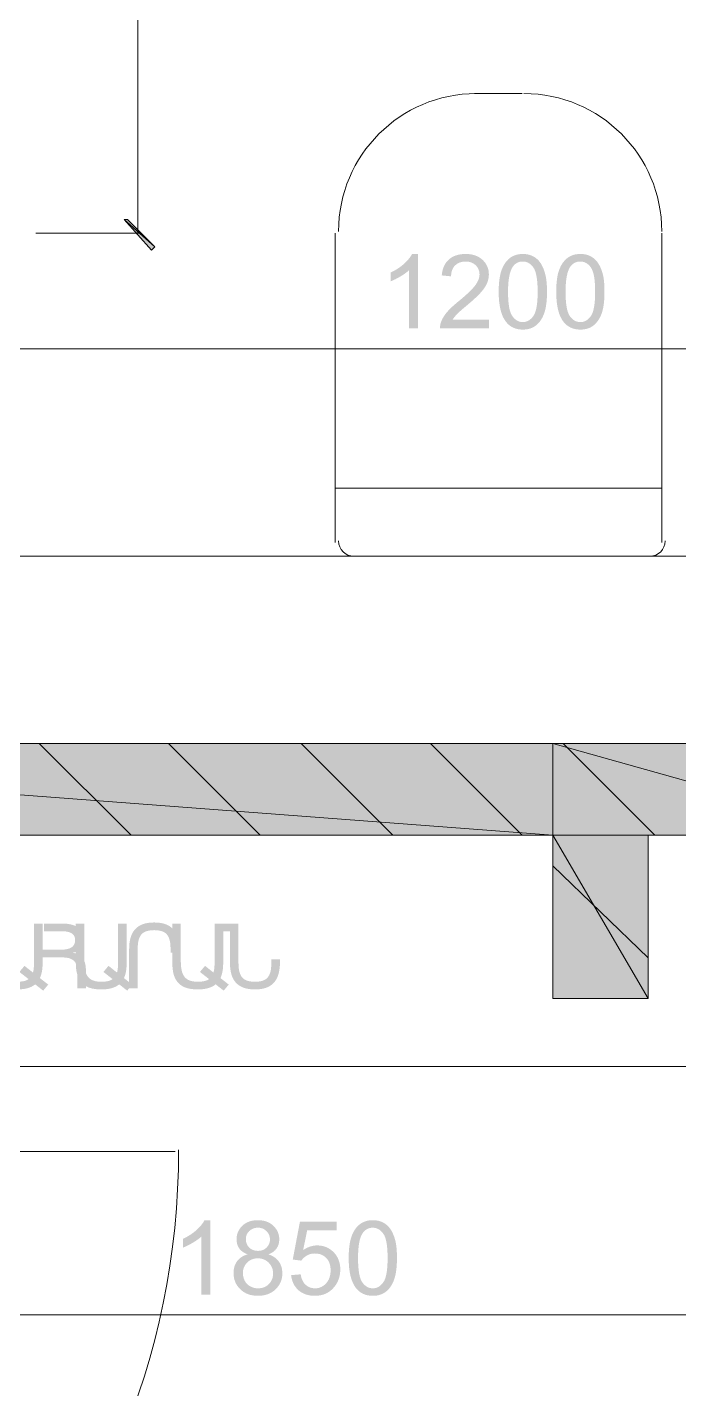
# Model space of a CAD drawing. Header units: inches. Extents: x 23 to 314, y 14 to 225.
# Drawn here: x 201.49 to 211.25, y 121.15 to 141.55 of the extents above; entities that cross this region are included whole.
import ezdxf

# ---------------------------------------------------------------- set-up
doc = ezdxf.new("R2010")
doc.units = ezdxf.units.IN
for name, color, linetype in [('BUYSER', 7, 'Continuous'), ('DIM', 7, 'Continuous'), ('Doors', 7, 'Continuous'), ('KAHUYQNER', 7, 'Continuous'), ('walls', 7, 'Continuous')]:
    doc.layers.add(name, color=color, linetype=linetype)

msp = doc.modelspace()

# ---------------------------------------------------------------- hatches: boundary and pattern name
at = {"layer": 'BUYSER', "true_color": 0x939598, "transparency": 33554687}
for points in [[(209.367, 129.443), (191.222, 129.443), (191.222, 130.819), (209.367, 130.819)], [(214.26, 129.443), (209.367, 129.443), (209.367, 130.819), (214.26, 130.819)], [(210.794, 126.996), (209.367, 126.996), (209.367, 129.443), (210.794, 129.443)]]:
    msp.add_hatch(color=252, dxfattribs=at).paths.add_polyline_path(points, flags=0)
at = {"layer": 'DIM', "true_color": 0x6ec1dd, "transparency": 33554687}
msp.add_hatch(color=133, dxfattribs=at).paths.add_polyline_path([(203.404, 138.26), (203.353, 138.209), (202.945, 138.668), (202.996, 138.668)], flags=0)
h = msp.add_hatch(color=133, dxfattribs=at)
edge = h.paths.add_edge_path(flags=0)
edge.add_spline(control_points=[(207.345, 137.037), (207.345, 137.037), (207.209, 137.037), (207.209, 137.037), (207.209, 137.037), (207.209, 137.905), (207.209, 137.905), (207.177, 137.875), (207.134, 137.844), (207.08, 137.812), (207.027, 137.781), (206.979, 137.757), (206.936, 137.741), (206.936, 137.741), (206.936, 137.872), (206.936, 137.872), (207.012, 137.908), (207.079, 137.952), (207.136, 138.002), (207.192, 138.053), (207.233, 138.103), (207.257, 138.151), (207.257, 138.151), (207.345, 138.151), (207.345, 138.151), (207.345, 138.151), (207.345, 137.037), (207.345, 137.037)], knot_values=[0, 0, 0, 0, 1, 1, 1, 2, 2, 2, 3, 3, 3, 4, 4, 4, 5, 5, 5, 6, 6, 6, 7, 7, 7, 8, 8, 8, 9, 9, 9, 9], degree=3, periodic=1)
h = msp.add_hatch(color=133, dxfattribs=at)
edge = h.paths.add_edge_path(flags=0)
edge.add_spline(control_points=[(208.408, 137.168), (208.408, 137.168), (208.408, 137.037), (208.408, 137.037), (208.408, 137.037), (207.676, 137.037), (207.676, 137.037), (207.676, 137.056), (207.677, 137.072), (207.679, 137.086), (207.681, 137.099), (207.685, 137.114), (207.692, 137.132), (207.71, 137.182), (207.74, 137.232), (207.782, 137.281), (207.823, 137.33), (207.883, 137.385), (207.96, 137.447), (208.079, 137.545), (208.161, 137.623), (208.204, 137.681), (208.246, 137.739), (208.268, 137.794), (208.268, 137.846), (208.268, 137.9), (208.249, 137.945), (208.21, 137.983), (208.171, 138.02), (208.121, 138.038), (208.059, 138.038), (207.994, 138.038), (207.942, 138.018), (207.902, 137.979), (207.862, 137.939), (207.842, 137.885), (207.842, 137.816), (207.842, 137.816), (207.702, 137.83), (207.702, 137.83), (207.711, 137.935), (207.747, 138.015), (207.81, 138.069), (207.872, 138.124), (207.957, 138.151), (208.062, 138.151), (208.167, 138.151), (208.251, 138.121), (208.314, 138.062), (208.377, 138.003), (208.408, 137.93), (208.408, 137.843), (208.408, 137.8), (208.399, 137.757), (208.381, 137.714), (208.363, 137.671), (208.333, 137.626), (208.29, 137.577), (208.248, 137.529), (208.178, 137.464), (208.08, 137.381), (207.997, 137.313), (207.945, 137.266), (207.923, 137.242), (207.901, 137.218), (207.881, 137.193), (207.865, 137.168), (207.865, 137.168), (208.408, 137.168), (208.408, 137.168)], knot_values=[0, 0, 0, 0, 1, 1, 1, 2, 2, 2, 3, 3, 3, 4, 4, 4, 5, 5, 5, 6, 6, 6, 7, 7, 7, 8, 8, 8, 9, 9, 9, 10, 10, 10, 11, 11, 11, 12, 12, 12, 13, 13, 13, 14, 14, 14, 15, 15, 15, 16, 16, 16, 17, 17, 17, 18, 18, 18, 19, 19, 19, 20, 20, 20, 21, 21, 21, 22, 22, 22, 23, 23, 23, 23], degree=3, periodic=1)
h = msp.add_hatch(color=133, dxfattribs=at)
edge = h.paths.add_edge_path(flags=0)
edge.add_spline(control_points=[(208.555, 137.584), (208.555, 137.649), (208.558, 137.708), (208.565, 137.761), (208.572, 137.814), (208.582, 137.861), (208.595, 137.9), (208.623, 137.98), (208.663, 138.042), (208.716, 138.085), (208.769, 138.129), (208.836, 138.151), (208.917, 138.151), (208.976, 138.151), (209.028, 138.139), (209.073, 138.115), (209.118, 138.091), (209.155, 138.057), (209.184, 138.012), (209.213, 137.967), (209.236, 137.912), (209.253, 137.847), (209.27, 137.782), (209.279, 137.694), (209.279, 137.584), (209.279, 137.452), (209.265, 137.347), (209.239, 137.269), (209.212, 137.19), (209.172, 137.128), (209.119, 137.084), (209.065, 137.04), (208.998, 137.018), (208.917, 137.018), (208.81, 137.018), (208.726, 137.056), (208.665, 137.133), (208.592, 137.226), (208.555, 137.376), (208.555, 137.584)], knot_values=[0, 0, 0, 0, 1, 1, 1, 2, 2, 2, 3, 3, 3, 4, 4, 4, 5, 5, 5, 6, 6, 6, 7, 7, 7, 8, 8, 8, 9, 9, 9, 10, 10, 10, 11, 11, 11, 12, 12, 12, 13, 13, 13, 13], degree=3, periodic=1)
edge = h.paths.add_edge_path(flags=0)
edge.add_spline(control_points=[(208.695, 137.584), (208.695, 137.403), (208.716, 137.282), (208.759, 137.221), (208.801, 137.161), (208.854, 137.13), (208.917, 137.13), (208.978, 137.13), (209.031, 137.161), (209.074, 137.221), (209.117, 137.282), (209.139, 137.403), (209.139, 137.584), (209.139, 137.767), (209.117, 137.888), (209.075, 137.948), (209.032, 138.008), (208.979, 138.038), (208.915, 138.038), (208.853, 138.038), (208.803, 138.012), (208.766, 137.959), (208.719, 137.891), (208.695, 137.766), (208.695, 137.584)], knot_values=[0, 0, 0, 0, 1, 1, 1, 2, 2, 2, 3, 3, 3, 4, 4, 4, 5, 5, 5, 6, 6, 6, 7, 7, 7, 8, 8, 8, 8], degree=3, periodic=1)
h = msp.add_hatch(color=133, dxfattribs=at)
edge = h.paths.add_edge_path(flags=0)
edge.add_spline(control_points=[(209.417, 137.584), (209.417, 137.649), (209.42, 137.708), (209.427, 137.761), (209.433, 137.814), (209.443, 137.861), (209.457, 137.9), (209.484, 137.98), (209.524, 138.042), (209.578, 138.085), (209.631, 138.129), (209.698, 138.151), (209.779, 138.151), (209.838, 138.151), (209.89, 138.139), (209.935, 138.115), (209.98, 138.091), (210.017, 138.057), (210.046, 138.012), (210.075, 137.967), (210.098, 137.912), (210.115, 137.847), (210.132, 137.782), (210.14, 137.694), (210.14, 137.584), (210.14, 137.452), (210.127, 137.347), (210.101, 137.269), (210.074, 137.19), (210.034, 137.128), (209.98, 137.084), (209.927, 137.04), (209.859, 137.018), (209.779, 137.018), (209.672, 137.018), (209.588, 137.056), (209.527, 137.133), (209.453, 137.226), (209.417, 137.376), (209.417, 137.584)], knot_values=[0, 0, 0, 0, 1, 1, 1, 2, 2, 2, 3, 3, 3, 4, 4, 4, 5, 5, 5, 6, 6, 6, 7, 7, 7, 8, 8, 8, 9, 9, 9, 10, 10, 10, 11, 11, 11, 12, 12, 12, 13, 13, 13, 13], degree=3, periodic=1)
edge = h.paths.add_edge_path(flags=0)
edge.add_spline(control_points=[(209.557, 137.584), (209.557, 137.403), (209.578, 137.282), (209.62, 137.221), (209.663, 137.161), (209.716, 137.13), (209.779, 137.13), (209.84, 137.13), (209.892, 137.161), (209.936, 137.221), (209.979, 137.282), (210, 137.403), (210, 137.584), (210, 137.767), (209.979, 137.888), (209.936, 137.948), (209.894, 138.008), (209.841, 138.038), (209.777, 138.038), (209.715, 138.038), (209.665, 138.012), (209.627, 137.959), (209.58, 137.891), (209.557, 137.766), (209.557, 137.584)], knot_values=[0, 0, 0, 0, 1, 1, 1, 2, 2, 2, 3, 3, 3, 4, 4, 4, 5, 5, 5, 6, 6, 6, 7, 7, 7, 8, 8, 8, 8], degree=3, periodic=1)
h = msp.add_hatch(color=133, dxfattribs=at)
edge = h.paths.add_edge_path(flags=0)
edge.add_spline(control_points=[(204.236, 122.562), (204.236, 122.562), (204.1, 122.562), (204.1, 122.562), (204.1, 122.562), (204.1, 123.43), (204.1, 123.43), (204.068, 123.4), (204.025, 123.369), (203.971, 123.337), (203.918, 123.306), (203.87, 123.282), (203.827, 123.266), (203.827, 123.266), (203.827, 123.397), (203.827, 123.397), (203.903, 123.433), (203.97, 123.477), (204.027, 123.527), (204.083, 123.578), (204.124, 123.627), (204.148, 123.676), (204.148, 123.676), (204.236, 123.676), (204.236, 123.676), (204.236, 123.676), (204.236, 122.562), (204.236, 122.562)], knot_values=[0, 0, 0, 0, 1, 1, 1, 2, 2, 2, 3, 3, 3, 4, 4, 4, 5, 5, 5, 6, 6, 6, 7, 7, 7, 8, 8, 8, 9, 9, 9, 9], degree=3, periodic=1)
h = msp.add_hatch(color=133, dxfattribs=at)
edge = h.paths.add_edge_path(flags=0)
edge.add_spline(control_points=[(204.794, 123.164), (204.739, 123.184), (204.697, 123.213), (204.669, 123.251), (204.641, 123.29), (204.628, 123.336), (204.628, 123.39), (204.628, 123.47), (204.657, 123.537), (204.715, 123.593), (204.773, 123.648), (204.85, 123.676), (204.946, 123.676), (205.043, 123.676), (205.122, 123.648), (205.18, 123.592), (205.239, 123.535), (205.268, 123.467), (205.268, 123.386), (205.268, 123.335), (205.255, 123.291), (205.228, 123.253), (205.202, 123.214), (205.161, 123.185), (205.105, 123.164), (205.173, 123.142), (205.225, 123.106), (205.261, 123.057), (205.296, 123.007), (205.314, 122.948), (205.314, 122.879), (205.314, 122.785), (205.28, 122.705), (205.213, 122.64), (205.146, 122.576), (205.058, 122.543), (204.948, 122.543), (204.839, 122.543), (204.751, 122.576), (204.684, 122.641), (204.617, 122.706), (204.583, 122.787), (204.583, 122.883), (204.583, 122.954), (204.601, 123.014), (204.637, 123.063), (204.674, 123.112), (204.726, 123.145), (204.794, 123.164)], knot_values=[0, 0, 0, 0, 1, 1, 1, 2, 2, 2, 3, 3, 3, 4, 4, 4, 5, 5, 5, 6, 6, 6, 7, 7, 7, 8, 8, 8, 9, 9, 9, 10, 10, 10, 11, 11, 11, 12, 12, 12, 13, 13, 13, 14, 14, 14, 15, 15, 15, 16, 16, 16, 16], degree=3, periodic=1)
edge = h.paths.add_edge_path(flags=0)
edge.add_spline(control_points=[(204.767, 123.394), (204.767, 123.342), (204.784, 123.3), (204.817, 123.266), (204.851, 123.233), (204.895, 123.216), (204.949, 123.216), (205.002, 123.216), (205.045, 123.232), (205.078, 123.266), (205.112, 123.299), (205.129, 123.339), (205.129, 123.387), (205.129, 123.436), (205.111, 123.478), (205.077, 123.512), (205.042, 123.547), (204.999, 123.564), (204.948, 123.564), (204.896, 123.564), (204.853, 123.547), (204.819, 123.514), (204.784, 123.481), (204.767, 123.441), (204.767, 123.394)], knot_values=[0, 0, 0, 0, 1, 1, 1, 2, 2, 2, 3, 3, 3, 4, 4, 4, 5, 5, 5, 6, 6, 6, 7, 7, 7, 8, 8, 8, 8], degree=3, periodic=1)
edge = h.paths.add_edge_path(flags=0)
edge.add_spline(control_points=[(204.723, 122.882), (204.723, 122.844), (204.732, 122.807), (204.75, 122.77), (204.768, 122.733), (204.796, 122.705), (204.832, 122.685), (204.869, 122.665), (204.908, 122.655), (204.95, 122.655), (205.015, 122.655), (205.069, 122.676), (205.111, 122.718), (205.154, 122.76), (205.175, 122.813), (205.175, 122.878), (205.175, 122.942), (205.153, 122.996), (205.109, 123.04), (205.065, 123.083), (205.01, 123.105), (204.945, 123.105), (204.882, 123.105), (204.829, 123.083), (204.787, 123.041), (204.744, 122.998), (204.723, 122.945), (204.723, 122.882)], knot_values=[0, 0, 0, 0, 1, 1, 1, 2, 2, 2, 3, 3, 3, 4, 4, 4, 5, 5, 5, 6, 6, 6, 7, 7, 7, 8, 8, 8, 9, 9, 9, 9], degree=3, periodic=1)
h = msp.add_hatch(color=133, dxfattribs=at)
edge = h.paths.add_edge_path(flags=0)
edge.add_spline(control_points=[(205.446, 122.853), (205.446, 122.853), (205.589, 122.865), (205.589, 122.865), (205.6, 122.795), (205.624, 122.743), (205.663, 122.708), (205.701, 122.673), (205.748, 122.655), (205.803, 122.655), (205.868, 122.655), (205.923, 122.68), (205.969, 122.729), (206.014, 122.779), (206.037, 122.844), (206.037, 122.926), (206.037, 123.003), (206.015, 123.064), (205.972, 123.11), (205.928, 123.155), (205.871, 123.177), (205.8, 123.177), (205.756, 123.177), (205.717, 123.167), (205.683, 123.148), (205.648, 123.128), (205.62, 123.102), (205.598, 123.07), (205.598, 123.07), (205.47, 123.086), (205.47, 123.086), (205.47, 123.086), (205.578, 123.656), (205.578, 123.656), (205.578, 123.656), (206.129, 123.656), (206.129, 123.656), (206.129, 123.656), (206.129, 123.526), (206.129, 123.526), (206.129, 123.526), (205.686, 123.526), (205.686, 123.526), (205.686, 123.526), (205.626, 123.228), (205.626, 123.228), (205.694, 123.274), (205.764, 123.298), (205.836, 123.298), (205.933, 123.298), (206.015, 123.264), (206.082, 123.197), (206.148, 123.13), (206.182, 123.044), (206.182, 122.938), (206.182, 122.838), (206.152, 122.751), (206.094, 122.678), (206.022, 122.588), (205.925, 122.543), (205.803, 122.543), (205.702, 122.543), (205.619, 122.571), (205.555, 122.627), (205.492, 122.684), (205.455, 122.759), (205.446, 122.853)], knot_values=[0, 0, 0, 0, 1, 1, 1, 2, 2, 2, 3, 3, 3, 4, 4, 4, 5, 5, 5, 6, 6, 6, 7, 7, 7, 8, 8, 8, 9, 9, 9, 10, 10, 10, 11, 11, 11, 12, 12, 12, 13, 13, 13, 14, 14, 14, 15, 15, 15, 16, 16, 16, 17, 17, 17, 18, 18, 18, 19, 19, 19, 20, 20, 20, 21, 21, 21, 22, 22, 22, 22], degree=3, periodic=1)
h = msp.add_hatch(color=133, dxfattribs=at)
edge = h.paths.add_edge_path(flags=0)
edge.add_spline(control_points=[(206.308, 123.109), (206.308, 123.174), (206.311, 123.233), (206.318, 123.286), (206.324, 123.339), (206.334, 123.386), (206.348, 123.425), (206.375, 123.505), (206.415, 123.567), (206.469, 123.61), (206.522, 123.654), (206.589, 123.676), (206.67, 123.676), (206.729, 123.676), (206.781, 123.664), (206.826, 123.64), (206.871, 123.616), (206.908, 123.582), (206.937, 123.537), (206.966, 123.492), (206.989, 123.437), (207.006, 123.372), (207.023, 123.307), (207.031, 123.219), (207.031, 123.109), (207.031, 122.977), (207.018, 122.872), (206.991, 122.794), (206.965, 122.715), (206.925, 122.653), (206.871, 122.609), (206.817, 122.565), (206.75, 122.543), (206.67, 122.543), (206.563, 122.543), (206.479, 122.581), (206.418, 122.658), (206.344, 122.751), (206.308, 122.901), (206.308, 123.109)], knot_values=[0, 0, 0, 0, 1, 1, 1, 2, 2, 2, 3, 3, 3, 4, 4, 4, 5, 5, 5, 6, 6, 6, 7, 7, 7, 8, 8, 8, 9, 9, 9, 10, 10, 10, 11, 11, 11, 12, 12, 12, 13, 13, 13, 13], degree=3, periodic=1)
edge = h.paths.add_edge_path(flags=0)
edge.add_spline(control_points=[(206.448, 123.109), (206.448, 122.928), (206.469, 122.807), (206.511, 122.746), (206.554, 122.685), (206.606, 122.655), (206.67, 122.655), (206.731, 122.655), (206.783, 122.685), (206.827, 122.746), (206.87, 122.807), (206.891, 122.928), (206.891, 123.109), (206.891, 123.292), (206.87, 123.413), (206.827, 123.473), (206.785, 123.533), (206.732, 123.563), (206.668, 123.563), (206.606, 123.563), (206.556, 123.537), (206.518, 123.484), (206.471, 123.416), (206.448, 123.291), (206.448, 123.109)], knot_values=[0, 0, 0, 0, 1, 1, 1, 2, 2, 2, 3, 3, 3, 4, 4, 4, 5, 5, 5, 6, 6, 6, 7, 7, 7, 8, 8, 8, 8], degree=3, periodic=1)
at = {"layer": 'KAHUYQNER', "true_color": 0x939598, "transparency": 33554687}
h = msp.add_hatch(color=252, dxfattribs=at)
edge = h.paths.add_edge_path(flags=0)
edge.add_spline(control_points=[(201.375, 127.395), (201.375, 127.395), (201.451, 127.486), (201.451, 127.486), (201.451, 127.486), (201.578, 127.386), (201.578, 127.386), (201.585, 127.408), (201.589, 127.433), (201.591, 127.461), (201.593, 127.489), (201.594, 127.52), (201.594, 127.554), (201.594, 127.554), (201.594, 128.12), (201.594, 128.12), (201.594, 128.12), (201.723, 128.12), (201.723, 128.12), (201.723, 128.12), (201.723, 127.53), (201.723, 127.53), (201.723, 127.438), (201.71, 127.362), (201.682, 127.303), (201.682, 127.303), (201.807, 127.206), (201.807, 127.206), (201.807, 127.206), (201.731, 127.115), (201.731, 127.115), (201.731, 127.115), (201.611, 127.209), (201.611, 127.209), (201.55, 127.158), (201.46, 127.133), (201.342, 127.133), (201.275, 127.133), (201.217, 127.141), (201.169, 127.157), (201.12, 127.173), (201.081, 127.198), (201.05, 127.231), (201.02, 127.264), (200.997, 127.306), (200.983, 127.355), (200.969, 127.405), (200.961, 127.463), (200.961, 127.53), (200.961, 127.53), (200.961, 128.12), (200.961, 128.12), (200.961, 128.12), (201.089, 128.12), (201.089, 128.12), (201.089, 128.12), (201.089, 127.554), (201.089, 127.554), (201.089, 127.499), (201.094, 127.453), (201.102, 127.415), (201.111, 127.376), (201.126, 127.345), (201.145, 127.32), (201.165, 127.295), (201.191, 127.277), (201.224, 127.266), (201.256, 127.254), (201.295, 127.248), (201.342, 127.248), (201.378, 127.248), (201.411, 127.251), (201.439, 127.257), (201.468, 127.263), (201.492, 127.273), (201.512, 127.288), (201.512, 127.288), (201.375, 127.395), (201.375, 127.395)], knot_values=[0, 0, 0, 0, 1, 1, 1, 2, 2, 2, 3, 3, 3, 4, 4, 4, 5, 5, 5, 6, 6, 6, 7, 7, 7, 8, 8, 8, 9, 9, 9, 10, 10, 10, 11, 11, 11, 12, 12, 12, 13, 13, 13, 14, 14, 14, 15, 15, 15, 16, 16, 16, 17, 17, 17, 18, 18, 18, 19, 19, 19, 20, 20, 20, 21, 21, 21, 22, 22, 22, 23, 23, 23, 24, 24, 24, 25, 25, 25, 26, 26, 26, 26], degree=3, periodic=1)
h = msp.add_hatch(color=252, dxfattribs=at)
edge = h.paths.add_edge_path(flags=0)
edge.add_spline(control_points=[(202.371, 127.149), (202.371, 127.149), (202.242, 127.149), (202.242, 127.149), (202.242, 127.149), (202.242, 127.409), (202.242, 127.409), (202.242, 127.444), (202.238, 127.474), (202.23, 127.499), (202.222, 127.525), (202.208, 127.546), (202.19, 127.563), (202.171, 127.58), (202.147, 127.592), (202.117, 127.601), (202.087, 127.609), (202.049, 127.613), (202.005, 127.613), (202.005, 127.613), (201.678, 127.613), (201.678, 127.613), (201.678, 127.613), (201.678, 127.729), (201.678, 127.729), (201.678, 127.729), (202.005, 127.729), (202.005, 127.729), (202.072, 127.729), (202.123, 127.74), (202.158, 127.764), (202.192, 127.788), (202.21, 127.824), (202.21, 127.872), (202.21, 127.895), (202.205, 127.916), (202.197, 127.932), (202.188, 127.949), (202.175, 127.963), (202.158, 127.974), (202.141, 127.984), (202.12, 127.992), (202.095, 127.997), (202.071, 128.002), (202.043, 128.005), (202.011, 128.005), (202.011, 128.005), (201.745, 128.005), (201.745, 128.005), (201.745, 128.005), (201.745, 128.12), (201.745, 128.12), (201.745, 128.12), (202.011, 128.12), (202.011, 128.12), (202.118, 128.12), (202.2, 128.1), (202.256, 128.06), (202.311, 128.019), (202.339, 127.961), (202.339, 127.885), (202.339, 127.861), (202.336, 127.838), (202.329, 127.816), (202.323, 127.794), (202.313, 127.775), (202.3, 127.757), (202.286, 127.739), (202.269, 127.724), (202.249, 127.711), (202.228, 127.699), (202.204, 127.689), (202.175, 127.682), (202.217, 127.676), (202.25, 127.663), (202.276, 127.645), (202.302, 127.628), (202.321, 127.607), (202.335, 127.583), (202.349, 127.558), (202.359, 127.533), (202.363, 127.505), (202.368, 127.477), (202.371, 127.45), (202.371, 127.424), (202.371, 127.424), (202.371, 127.149), (202.371, 127.149)], knot_values=[0, 0, 0, 0, 1, 1, 1, 2, 2, 2, 3, 3, 3, 4, 4, 4, 5, 5, 5, 6, 6, 6, 7, 7, 7, 8, 8, 8, 9, 9, 9, 10, 10, 10, 11, 11, 11, 12, 12, 12, 13, 13, 13, 14, 14, 14, 15, 15, 15, 16, 16, 16, 17, 17, 17, 18, 18, 18, 19, 19, 19, 20, 20, 20, 21, 21, 21, 22, 22, 22, 23, 23, 23, 24, 24, 24, 25, 25, 25, 26, 26, 26, 27, 27, 27, 28, 28, 28, 29, 29, 29, 29], degree=3, periodic=1)
h = msp.add_hatch(color=252, dxfattribs=at)
edge = h.paths.add_edge_path(flags=0)
edge.add_spline(control_points=[(202.634, 127.395), (202.634, 127.395), (202.71, 127.486), (202.71, 127.486), (202.71, 127.486), (202.837, 127.386), (202.837, 127.386), (202.844, 127.408), (202.848, 127.433), (202.85, 127.461), (202.852, 127.489), (202.853, 127.52), (202.853, 127.554), (202.853, 127.554), (202.853, 128.12), (202.853, 128.12), (202.853, 128.12), (202.982, 128.12), (202.982, 128.12), (202.982, 128.12), (202.982, 127.53), (202.982, 127.53), (202.982, 127.438), (202.969, 127.362), (202.941, 127.303), (202.941, 127.303), (203.066, 127.206), (203.066, 127.206), (203.066, 127.206), (202.99, 127.115), (202.99, 127.115), (202.99, 127.115), (202.87, 127.209), (202.87, 127.209), (202.809, 127.158), (202.719, 127.133), (202.601, 127.133), (202.533, 127.133), (202.475, 127.141), (202.427, 127.157), (202.379, 127.173), (202.34, 127.198), (202.309, 127.231), (202.279, 127.264), (202.256, 127.306), (202.242, 127.355), (202.227, 127.405), (202.22, 127.463), (202.22, 127.53), (202.22, 127.53), (202.22, 128.12), (202.22, 128.12), (202.22, 128.12), (202.348, 128.12), (202.348, 128.12), (202.348, 128.12), (202.348, 127.554), (202.348, 127.554), (202.348, 127.499), (202.352, 127.453), (202.361, 127.415), (202.37, 127.376), (202.384, 127.345), (202.404, 127.32), (202.424, 127.295), (202.45, 127.277), (202.482, 127.266), (202.515, 127.254), (202.554, 127.248), (202.601, 127.248), (202.637, 127.248), (202.669, 127.251), (202.698, 127.257), (202.726, 127.263), (202.75, 127.273), (202.77, 127.288), (202.77, 127.288), (202.634, 127.395), (202.634, 127.395)], knot_values=[0, 0, 0, 0, 1, 1, 1, 2, 2, 2, 3, 3, 3, 4, 4, 4, 5, 5, 5, 6, 6, 6, 7, 7, 7, 8, 8, 8, 9, 9, 9, 10, 10, 10, 11, 11, 11, 12, 12, 12, 13, 13, 13, 14, 14, 14, 15, 15, 15, 16, 16, 16, 17, 17, 17, 18, 18, 18, 19, 19, 19, 20, 20, 20, 21, 21, 21, 22, 22, 22, 23, 23, 23, 24, 24, 24, 25, 25, 25, 26, 26, 26, 26], degree=3, periodic=1)
h = msp.add_hatch(color=252, dxfattribs=at)
edge = h.paths.add_edge_path(flags=0)
edge.add_spline(control_points=[(203.394, 128.136), (203.46, 128.136), (203.517, 128.128), (203.565, 128.11), (203.612, 128.093), (203.65, 128.067), (203.68, 128.033), (203.71, 127.999), (203.733, 127.957), (203.747, 127.907), (203.761, 127.857), (203.768, 127.799), (203.768, 127.734), (203.768, 127.734), (203.768, 127.683), (203.768, 127.683), (203.768, 127.683), (203.639, 127.683), (203.639, 127.683), (203.639, 127.683), (203.639, 127.742), (203.639, 127.742), (203.639, 127.795), (203.635, 127.84), (203.625, 127.875), (203.615, 127.911), (203.6, 127.939), (203.58, 127.961), (203.56, 127.983), (203.535, 127.998), (203.504, 128.007), (203.473, 128.016), (203.436, 128.021), (203.394, 128.021), (203.351, 128.021), (203.315, 128.016), (203.284, 128.007), (203.253, 127.998), (203.227, 127.983), (203.207, 127.961), (203.187, 127.939), (203.172, 127.911), (203.162, 127.875), (203.152, 127.84), (203.147, 127.795), (203.147, 127.742), (203.147, 127.742), (203.147, 127.149), (203.147, 127.149), (203.147, 127.149), (203.019, 127.149), (203.019, 127.149), (203.019, 127.149), (203.019, 127.734), (203.019, 127.734), (203.019, 127.799), (203.026, 127.857), (203.04, 127.907), (203.054, 127.957), (203.076, 127.999), (203.107, 128.033), (203.137, 128.067), (203.176, 128.093), (203.223, 128.11), (203.27, 128.128), (203.327, 128.136), (203.394, 128.136)], knot_values=[0, 0, 0, 0, 1, 1, 1, 2, 2, 2, 3, 3, 3, 4, 4, 4, 5, 5, 5, 6, 6, 6, 7, 7, 7, 8, 8, 8, 9, 9, 9, 10, 10, 10, 11, 11, 11, 12, 12, 12, 13, 13, 13, 14, 14, 14, 15, 15, 15, 16, 16, 16, 17, 17, 17, 18, 18, 18, 19, 19, 19, 20, 20, 20, 21, 21, 21, 22, 22, 22, 22], degree=3, periodic=1)
h = msp.add_hatch(color=252, dxfattribs=at)
edge = h.paths.add_edge_path(flags=0)
edge.add_spline(control_points=[(204.079, 127.395), (204.079, 127.395), (204.156, 127.486), (204.156, 127.486), (204.156, 127.486), (204.282, 127.386), (204.282, 127.386), (204.289, 127.408), (204.294, 127.433), (204.296, 127.461), (204.298, 127.489), (204.299, 127.52), (204.299, 127.554), (204.299, 127.554), (204.299, 128.12), (204.299, 128.12), (204.299, 128.12), (204.428, 128.12), (204.428, 128.12), (204.428, 128.12), (204.428, 127.53), (204.428, 127.53), (204.428, 127.438), (204.414, 127.362), (204.387, 127.303), (204.387, 127.303), (204.511, 127.206), (204.511, 127.206), (204.511, 127.206), (204.435, 127.115), (204.435, 127.115), (204.435, 127.115), (204.315, 127.209), (204.315, 127.209), (204.254, 127.158), (204.165, 127.133), (204.046, 127.133), (203.979, 127.133), (203.921, 127.141), (203.873, 127.157), (203.825, 127.173), (203.785, 127.198), (203.755, 127.231), (203.724, 127.264), (203.701, 127.306), (203.687, 127.355), (203.673, 127.405), (203.666, 127.463), (203.666, 127.53), (203.666, 127.53), (203.666, 128.12), (203.666, 128.12), (203.666, 128.12), (203.793, 128.12), (203.793, 128.12), (203.793, 128.12), (203.793, 127.554), (203.793, 127.554), (203.793, 127.499), (203.798, 127.453), (203.807, 127.415), (203.815, 127.376), (203.83, 127.345), (203.85, 127.32), (203.87, 127.295), (203.896, 127.277), (203.928, 127.266), (203.96, 127.254), (204, 127.248), (204.046, 127.248), (204.083, 127.248), (204.115, 127.251), (204.143, 127.257), (204.172, 127.263), (204.196, 127.273), (204.216, 127.288), (204.216, 127.288), (204.079, 127.395), (204.079, 127.395)], knot_values=[0, 0, 0, 0, 1, 1, 1, 2, 2, 2, 3, 3, 3, 4, 4, 4, 5, 5, 5, 6, 6, 6, 7, 7, 7, 8, 8, 8, 9, 9, 9, 10, 10, 10, 11, 11, 11, 12, 12, 12, 13, 13, 13, 14, 14, 14, 15, 15, 15, 16, 16, 16, 17, 17, 17, 18, 18, 18, 19, 19, 19, 20, 20, 20, 21, 21, 21, 22, 22, 22, 23, 23, 23, 24, 24, 24, 25, 25, 25, 26, 26, 26, 26], degree=3, periodic=1)
h = msp.add_hatch(color=252, dxfattribs=at)
edge = h.paths.add_edge_path(flags=0)
edge.add_spline(control_points=[(204.356, 128.12), (204.356, 128.12), (204.657, 128.12), (204.657, 128.12), (204.657, 128.12), (204.657, 127.527), (204.657, 127.527), (204.657, 127.474), (204.662, 127.429), (204.672, 127.394), (204.681, 127.358), (204.696, 127.33), (204.717, 127.308), (204.737, 127.286), (204.763, 127.271), (204.794, 127.262), (204.824, 127.253), (204.861, 127.248), (204.903, 127.248), (204.946, 127.248), (204.982, 127.253), (205.013, 127.262), (205.044, 127.271), (205.07, 127.286), (205.09, 127.308), (205.11, 127.33), (205.125, 127.358), (205.135, 127.394), (205.144, 127.429), (205.149, 127.474), (205.149, 127.527), (205.149, 127.527), (205.149, 127.586), (205.149, 127.586), (205.149, 127.586), (205.278, 127.586), (205.278, 127.586), (205.278, 127.586), (205.278, 127.535), (205.278, 127.535), (205.278, 127.47), (205.27, 127.412), (205.256, 127.362), (205.242, 127.312), (205.22, 127.27), (205.19, 127.236), (205.16, 127.202), (205.122, 127.176), (205.074, 127.159), (205.027, 127.141), (204.97, 127.133), (204.903, 127.133), (204.837, 127.133), (204.78, 127.141), (204.733, 127.159), (204.685, 127.176), (204.647, 127.202), (204.616, 127.236), (204.586, 127.27), (204.564, 127.312), (204.55, 127.362), (204.536, 127.412), (204.529, 127.47), (204.529, 127.535), (204.529, 127.535), (204.529, 128.005), (204.529, 128.005), (204.529, 128.005), (204.356, 128.005), (204.356, 128.005), (204.356, 128.005), (204.356, 128.12), (204.356, 128.12)], knot_values=[0, 0, 0, 0, 1, 1, 1, 2, 2, 2, 3, 3, 3, 4, 4, 4, 5, 5, 5, 6, 6, 6, 7, 7, 7, 8, 8, 8, 9, 9, 9, 10, 10, 10, 11, 11, 11, 12, 12, 12, 13, 13, 13, 14, 14, 14, 15, 15, 15, 16, 16, 16, 17, 17, 17, 18, 18, 18, 19, 19, 19, 20, 20, 20, 21, 21, 21, 22, 22, 22, 23, 23, 23, 24, 24, 24, 24], degree=3, periodic=1)

# ---------------------------------------------------------------- linework, layer by layer
at = {"layer": 'BUYSER', "color": 252, "linetype": 'Continuous', "lineweight": 5, "true_color": 0x939598}
for points in [[(209.367, 129.443), (209.367, 130.819), (191.222, 130.819)], [(209.367, 129.443), (191.222, 129.443), (191.222, 130.819)], [(191.222, 130.819), (209.367, 129.443)], [(214.26, 129.443), (214.26, 130.819), (209.367, 130.819)], [(214.26, 129.443), (209.367, 129.443), (209.367, 130.819)], [(209.367, 130.819), (214.26, 129.443)], [(209.367, 129.443), (200.244, 129.443)], [(210.794, 129.443), (209.367, 129.443)], [(210.794, 126.996), (210.794, 129.443), (209.367, 129.443)], [(210.794, 126.996), (209.367, 126.996), (209.367, 129.443)], [(209.367, 129.443), (210.794, 126.996)]]:
    msp.add_lwpolyline(points, dxfattribs=at)
at = {"layer": 'BUYSER', "color": 251, "linetype": 'Continuous', "lineweight": 5, "true_color": 0x636466}
for points in [[(203.047, 129.443), (201.671, 130.819)], [(204.984, 129.443), (203.607, 130.819)], [(206.971, 129.443), (205.595, 130.819)], [(208.908, 129.443), (207.532, 130.819)], [(210.896, 129.443), (209.52, 130.819)], [(210.794, 127.608), (209.367, 128.984)], [(209.418, 126.996), (209.367, 126.996)]]:
    msp.add_lwpolyline(points, dxfattribs=at)
at = {"layer": 'DIM', "color": 133, "linetype": 'Continuous', "lineweight": 5, "true_color": 0x6ec1dd}
for points in [[(203.149, 138.464), (203.149, 152.684)], [(203.404, 138.26), (202.996, 138.668), (202.945, 138.668)], [(203.404, 138.26), (203.353, 138.209), (202.945, 138.668)], [(202.945, 138.668), (203.404, 138.26)], [(201.62, 138.464), (203.2, 138.464)], [(216.859, 132.195), (216.859, 136.731), (200.244, 136.731)], [(218.286, 124.601), (218.286, 122.256), (192.598, 122.256)]]:
    msp.add_lwpolyline(points, dxfattribs=at)
at = {"layer": 'Doors', "color": 18, "linetype": 'Continuous', "lineweight": 5, "true_color": 0x000000}
msp.add_lwpolyline([(192.343, 124.703), (203.709, 124.703)], dxfattribs=at)
msp.add_open_spline([(192.369, 113.337), (198.66, 113.337), (203.76, 118.437), (203.76, 124.728)], degree=3, dxfattribs=at)
at = {"layer": 'KAHUYQNER', "color": 8, "linetype": 'Continuous', "lineweight": 5, "true_color": 0x767676}
for points in [[(208.195, 140.554), (208.908, 140.554)], [(210.998, 138.464), (210.998, 134.642), (206.105, 134.642), (206.105, 138.464)], [(206.105, 134.642), (206.105, 133.826)], [(210.998, 133.826), (210.998, 134.642)], [(206.36, 133.622), (210.794, 133.622)]]:
    msp.add_lwpolyline(points, dxfattribs=at)
for points in [[(200.244, 130.819), (200.244, 133.622), (216.859, 133.622), (216.859, 130.819), (200.244, 130.819)], [(218.286, 129.443), (218.286, 125.977), (192.598, 125.977), (192.598, 129.443), (218.286, 129.443)]]:
    msp.add_lwpolyline(points, close=True, dxfattribs=at)
for points in [[(208.22, 140.554), (207.08, 140.554), (206.156, 139.63), (206.156, 138.49)], [(210.998, 138.49), (210.998, 139.63), (210.074, 140.554), (208.934, 140.554)], [(206.156, 133.852), (206.156, 133.725), (206.259, 133.622), (206.385, 133.622)], [(210.819, 133.622), (210.946, 133.622), (211.049, 133.725), (211.049, 133.852)]]:
    msp.add_open_spline(points, degree=3, dxfattribs=at)
at = {"layer": 'walls', "color": 18, "linetype": 'Continuous', "lineweight": 5, "true_color": 0x000000}
for points in [[(192.598, 138.464), (200.244, 138.464), (200.244, 130.819), (209.367, 130.819), (209.367, 129.443), (200.244, 129.443), (192.598, 129.443), (192.598, 125.263), (191.222, 125.263), (191.222, 129.443)], [(200.244, 130.819), (209.367, 130.819), (209.367, 129.443), (200.244, 129.443)]]:
    msp.add_lwpolyline(points, dxfattribs=at)
msp.add_lwpolyline([(209.367, 126.996), (209.367, 130.819), (214.26, 130.819), (214.26, 126.996), (212.833, 126.996), (212.833, 129.443), (210.794, 129.443), (210.794, 126.996), (209.367, 126.996)], close=True, dxfattribs=at)

doc.saveas('drawing.dxf')
